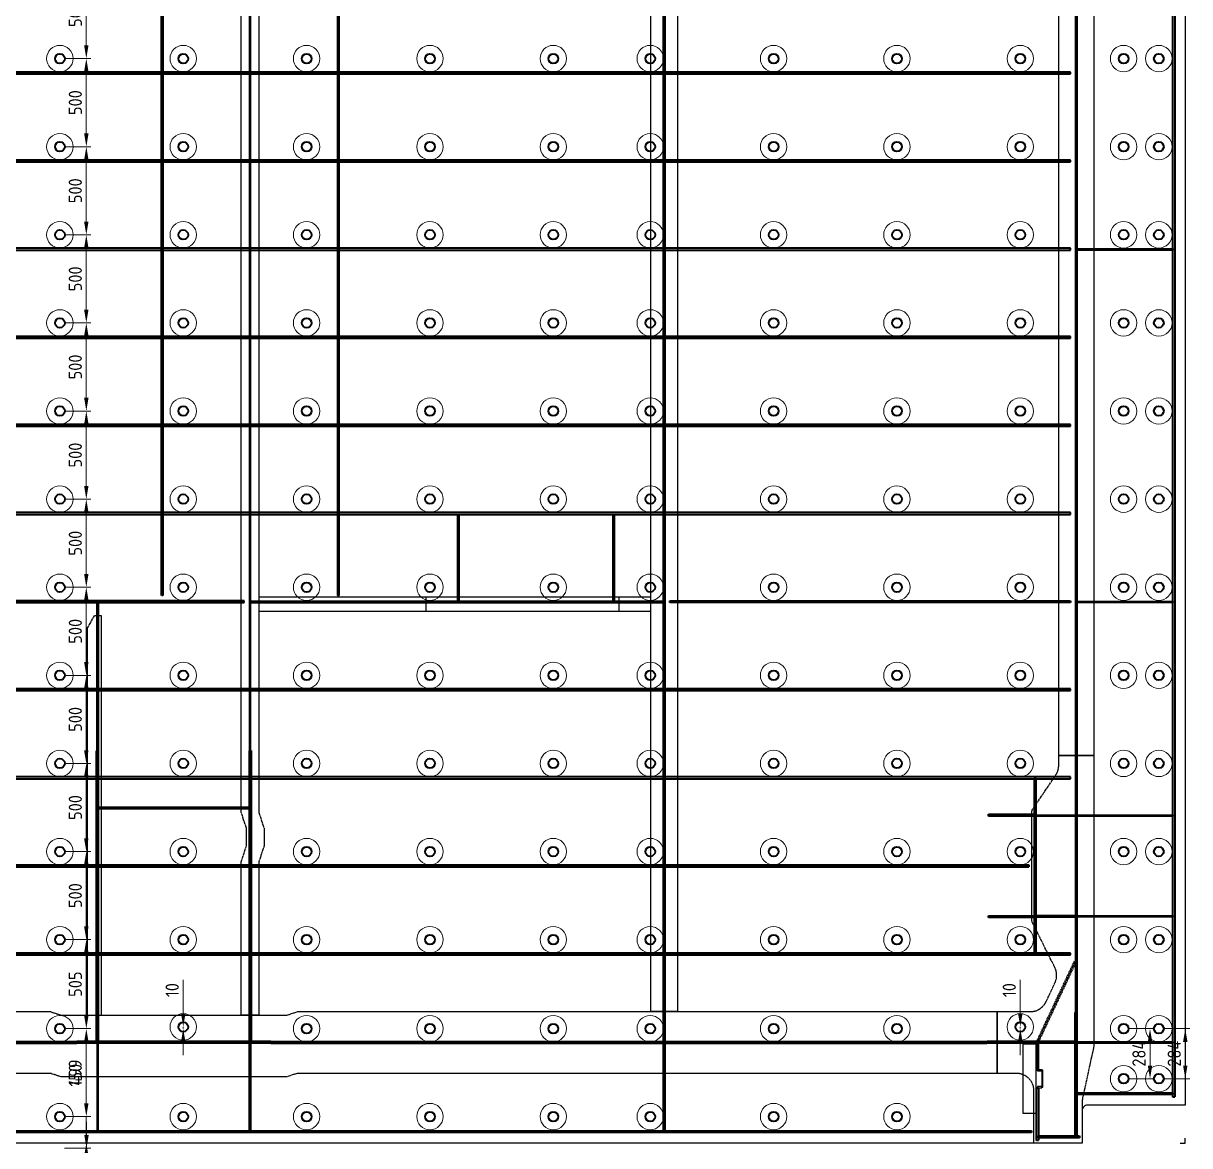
# Model space of a CAD drawing. Header units: millimetres. Extents: x -15442 to 12227, y -1071 to 35649.
# Drawn here: x -9116 to -2497, y 10159 to 16528 of the extents above; entities that cross this region are included whole.
import ezdxf

# ---------------------------------------------------------------- set-up
doc = ezdxf.new("R2010")
doc.units = ezdxf.units.MM
for name, pattern in [('AM_ISO02W050', [7.5, 6, -1.5]), ('AM_ISO08W050', [18, 12, -1.5, 3, -1.5]), ('AM_ISO09W050', [22.5, 12, -1.5, 3, -1.5, 3, -1.5])]:
    doc.linetypes.add(name, pattern=pattern)
for name, color, linetype, lineweight in [('Mechanical-AM_0', 7, 'Continuous', 40), ('Mechanical-AM_11', 3, 'AM_ISO09W050', 25), ('Mechanical-AM_3', 6, 'AM_ISO02W050', 35), ('Mechanical-AM_7', 4, 'AM_ISO08W050', 25), ('Mechanical-AM_9', 253, 'Continuous', 0)]:
    doc.layers.add(name, color=color, linetype=linetype, lineweight=lineweight)
doc.styles.get("Standard").update_dxf_attribs({"font": 'ISOCP.SHX'})
doc.dimstyles.new('AM_ISO', dxfattribs={"dimtxt": 3, "dimasz": 3, "dimexe": 1, "dimexo": 1, "dimgap": 1, "dimtad": 1, "dimdec": 0, "dimdsep": 46, "dimtxsty": 'Standard', "dimcen": 0, "dimclrd": 256, "dimclre": 256, "dimclrt": 2, "dimadec": 0, "dimazin": 2, "dimtp": 0.1, "dimtm": 0.1, "dimtfac": 0.71, "dimtdec": 0, "dimtmove": 0, "dimatfit": 3, "dimfxl": 1, "dimtzin": 0, "dimlwd": -1, "dimlwe": -1, "dimarcsym": 1})

# ---------------------------------------------------------------- blocks, each defined once
blk = doc.blocks.new('cover in closed box DN90xSCH40')
for points in [[(30, 51), (5, 51), (5, 45), (30, 45)], [(36, -48), (36, 48), (30, 48), (30, -48)], [(30, -45), (5, -45), (5, -51), (30, -51)]]:
    blk.add_lwpolyline(points, close=True)
for points in [[(5, 51), (2, 51), (5, 48)], [(30, 48), (30, 51), (33, 48)], [(5, -51), (5, -48), (2, -51)], [(30, -48), (30, -51), (33, -48)]]:
    blk.add_solid(points)
blk = doc.blocks.new('*D2083')
at = {"layer": 'Defpoints', "color": 0, "transparency": 16777216}
for p in [(-8908.2, 10324.2), (-8758.2, 10324.2), (-8908.2, 10174.2)]:
    blk.add_point(p, dxfattribs=at)
at = {"layer": 'Mechanical-AM_9', "transparency": 16777216}
for p, q in [((-8758.2, 10399.2), (-8758.2, 10644.3)), ((-8883.2, 10324.2), (-8733.2, 10324.2)), ((-8758.2, 10174.2), (-8758.2, 10324.2)), ((-8883.2, 10174.2), (-8733.2, 10174.2)), ((-8758.2, 10099.2), (-8758.2, 10024.2))]:
    blk.add_line(p, q, dxfattribs=at)
for points in [[(-8770.7, 10399.2), (-8745.7, 10399.2), (-8758.2, 10324.2)], [(-8770.7, 10099.2), (-8745.7, 10099.2), (-8758.2, 10174.2)]]:
    blk.add_solid(points, dxfattribs=at)
at = {"layer": 'Mechanical-AM_9', "color": 2, "transparency": 16777216, "insert": (-8820.7, 10559.3), "char_height": 75, "attachment_point": 5, "rotation": 90}
blk.add_mtext('150', dxfattribs=at)
blk = doc.blocks.new('*D2084')
at = {"layer": 'Defpoints', "color": 0, "transparency": 16777216}
for p in [(-8908.2, 10823.3), (-8758.2, 10823.3), (-8908.2, 10324.2)]:
    blk.add_point(p, dxfattribs=at)
at = {"layer": 'Mechanical-AM_9', "transparency": 16777216}
for p, q in [((-8883.2, 10823.3), (-8733.2, 10823.3)), ((-8758.2, 10399.2), (-8758.2, 10748.3)), ((-8883.2, 10324.2), (-8733.2, 10324.2))]:
    blk.add_line(p, q, dxfattribs=at)
for points in [[(-8770.7, 10748.3), (-8745.7, 10748.3), (-8758.2, 10823.3)], [(-8770.7, 10399.2), (-8745.7, 10399.2), (-8758.2, 10324.2)]]:
    blk.add_solid(points, dxfattribs=at)
at = {"layer": 'Mechanical-AM_9', "color": 2, "transparency": 16777216, "insert": (-8820.7, 10573.8), "char_height": 75, "attachment_point": 5, "rotation": 90}
blk.add_mtext('499', dxfattribs=at)
blk = doc.blocks.new('*D2085')
at = {"layer": 'Defpoints', "color": 0, "transparency": 16777216}
for p in [(-8908.2, 11328.3), (-8758.2, 11328.3), (-8908.2, 10823.3)]:
    blk.add_point(p, dxfattribs=at)
at = {"layer": 'Mechanical-AM_9', "transparency": 16777216}
for p, q in [((-8883.2, 11328.3), (-8733.2, 11328.3)), ((-8758.2, 10898.3), (-8758.2, 11253.3)), ((-8883.2, 10823.3), (-8733.2, 10823.3))]:
    blk.add_line(p, q, dxfattribs=at)
for points in [[(-8770.7, 11253.3), (-8745.7, 11253.3), (-8758.2, 11328.3)], [(-8770.7, 10898.3), (-8745.7, 10898.3), (-8758.2, 10823.3)]]:
    blk.add_solid(points, dxfattribs=at)
at = {"layer": 'Mechanical-AM_9', "color": 2, "transparency": 16777216, "insert": (-8820.7, 11075.8), "char_height": 75, "attachment_point": 5, "rotation": 90}
blk.add_mtext('505', dxfattribs=at)
blk = doc.blocks.new('*D2086')
at = {"layer": 'Defpoints', "color": 0, "transparency": 16777216}
for p in [(-8908.2, 11828.3), (-8758.2, 11828.3), (-8908.2, 11328.3)]:
    blk.add_point(p, dxfattribs=at)
at = {"layer": 'Mechanical-AM_9', "transparency": 16777216}
for p, q in [((-8883.2, 11828.3), (-8733.2, 11828.3)), ((-8758.2, 11403.3), (-8758.2, 11753.3)), ((-8883.2, 11328.3), (-8733.2, 11328.3))]:
    blk.add_line(p, q, dxfattribs=at)
for points in [[(-8770.7, 11753.3), (-8745.7, 11753.3), (-8758.2, 11828.3)], [(-8770.7, 11403.3), (-8745.7, 11403.3), (-8758.2, 11328.3)]]:
    blk.add_solid(points, dxfattribs=at)
at = {"layer": 'Mechanical-AM_9', "color": 2, "transparency": 16777216, "insert": (-8820.7, 11578.3), "char_height": 75, "attachment_point": 5, "rotation": 90}
blk.add_mtext('500', dxfattribs=at)
blk = doc.blocks.new('*D2087')
at = {"layer": 'Defpoints', "color": 0, "transparency": 16777216}
for p in [(-8908.2, 12328.3), (-8758.2, 12328.3), (-8908.2, 11828.3)]:
    blk.add_point(p, dxfattribs=at)
at = {"layer": 'Mechanical-AM_9', "transparency": 16777216}
for p, q in [((-8883.2, 12328.3), (-8733.2, 12328.3)), ((-8758.2, 11903.3), (-8758.2, 12253.3)), ((-8883.2, 11828.3), (-8733.2, 11828.3))]:
    blk.add_line(p, q, dxfattribs=at)
for points in [[(-8770.7, 12253.3), (-8745.7, 12253.3), (-8758.2, 12328.3)], [(-8770.7, 11903.3), (-8745.7, 11903.3), (-8758.2, 11828.3)]]:
    blk.add_solid(points, dxfattribs=at)
at = {"layer": 'Mechanical-AM_9', "color": 2, "transparency": 16777216, "insert": (-8820.7, 12078.3), "char_height": 75, "attachment_point": 5, "rotation": 90}
blk.add_mtext('500', dxfattribs=at)
blk = doc.blocks.new('*D2088')
at = {"layer": 'Defpoints', "color": 0, "transparency": 16777216}
for p in [(-8908.2, 12828.3), (-8758.2, 12828.3), (-8908.2, 12328.3)]:
    blk.add_point(p, dxfattribs=at)
at = {"layer": 'Mechanical-AM_9', "transparency": 16777216}
for p, q in [((-8883.2, 12828.3), (-8733.2, 12828.3)), ((-8758.2, 12403.3), (-8758.2, 12753.3)), ((-8883.2, 12328.3), (-8733.2, 12328.3))]:
    blk.add_line(p, q, dxfattribs=at)
for points in [[(-8770.7, 12753.3), (-8745.7, 12753.3), (-8758.2, 12828.3)], [(-8770.7, 12403.3), (-8745.7, 12403.3), (-8758.2, 12328.3)]]:
    blk.add_solid(points, dxfattribs=at)
at = {"layer": 'Mechanical-AM_9', "color": 2, "transparency": 16777216, "insert": (-8820.7, 12578.3), "char_height": 75, "attachment_point": 5, "rotation": 90}
blk.add_mtext('500', dxfattribs=at)
blk = doc.blocks.new('*D2089')
at = {"layer": 'Defpoints', "color": 0, "transparency": 16777216}
for p in [(-8908.2, 13328.3), (-8758.2, 13328.3), (-8908.2, 12828.3)]:
    blk.add_point(p, dxfattribs=at)
at = {"layer": 'Mechanical-AM_9', "transparency": 16777216}
for p, q in [((-8883.2, 13328.3), (-8733.2, 13328.3)), ((-8758.2, 12903.3), (-8758.2, 13253.3)), ((-8883.2, 12828.3), (-8733.2, 12828.3))]:
    blk.add_line(p, q, dxfattribs=at)
for points in [[(-8770.7, 13253.3), (-8745.7, 13253.3), (-8758.2, 13328.3)], [(-8770.7, 12903.3), (-8745.7, 12903.3), (-8758.2, 12828.3)]]:
    blk.add_solid(points, dxfattribs=at)
at = {"layer": 'Mechanical-AM_9', "color": 2, "transparency": 16777216, "insert": (-8820.7, 13078.3), "char_height": 75, "attachment_point": 5, "rotation": 90}
blk.add_mtext('500', dxfattribs=at)
blk = doc.blocks.new('*D2090')
at = {"layer": 'Defpoints', "color": 0, "transparency": 16777216}
for p in [(-8908.2, 13828.3), (-8758.2, 13828.3), (-8908.2, 13328.3)]:
    blk.add_point(p, dxfattribs=at)
at = {"layer": 'Mechanical-AM_9', "transparency": 16777216}
for p, q in [((-8883.2, 13828.3), (-8733.2, 13828.3)), ((-8758.2, 13403.3), (-8758.2, 13753.3)), ((-8883.2, 13328.3), (-8733.2, 13328.3))]:
    blk.add_line(p, q, dxfattribs=at)
for points in [[(-8770.7, 13753.3), (-8745.7, 13753.3), (-8758.2, 13828.3)], [(-8770.7, 13403.3), (-8745.7, 13403.3), (-8758.2, 13328.3)]]:
    blk.add_solid(points, dxfattribs=at)
at = {"layer": 'Mechanical-AM_9', "color": 2, "transparency": 16777216, "insert": (-8820.7, 13578.3), "char_height": 75, "attachment_point": 5, "rotation": 90}
blk.add_mtext('500', dxfattribs=at)
blk = doc.blocks.new('*D2091')
at = {"layer": 'Defpoints', "color": 0, "transparency": 16777216}
for p in [(-8908.2, 14328.3), (-8758.2, 14328.3), (-8908.2, 13828.3)]:
    blk.add_point(p, dxfattribs=at)
at = {"layer": 'Mechanical-AM_9', "transparency": 16777216}
for p, q in [((-8883.2, 14328.3), (-8733.2, 14328.3)), ((-8758.2, 13903.3), (-8758.2, 14253.3)), ((-8883.2, 13828.3), (-8733.2, 13828.3))]:
    blk.add_line(p, q, dxfattribs=at)
for points in [[(-8770.7, 14253.3), (-8745.7, 14253.3), (-8758.2, 14328.3)], [(-8770.7, 13903.3), (-8745.7, 13903.3), (-8758.2, 13828.3)]]:
    blk.add_solid(points, dxfattribs=at)
at = {"layer": 'Mechanical-AM_9', "color": 2, "transparency": 16777216, "insert": (-8820.7, 14078.3), "char_height": 75, "attachment_point": 5, "rotation": 90}
blk.add_mtext('500', dxfattribs=at)
blk = doc.blocks.new('*D2092')
at = {"layer": 'Defpoints', "color": 0, "transparency": 16777216}
for p in [(-8908.2, 14828.3), (-8758.2, 14828.3), (-8908.2, 14328.3)]:
    blk.add_point(p, dxfattribs=at)
at = {"layer": 'Mechanical-AM_9', "transparency": 16777216}
for p, q in [((-8883.2, 14828.3), (-8733.2, 14828.3)), ((-8758.2, 14403.3), (-8758.2, 14753.3)), ((-8883.2, 14328.3), (-8733.2, 14328.3))]:
    blk.add_line(p, q, dxfattribs=at)
for points in [[(-8770.7, 14753.3), (-8745.7, 14753.3), (-8758.2, 14828.3)], [(-8770.7, 14403.3), (-8745.7, 14403.3), (-8758.2, 14328.3)]]:
    blk.add_solid(points, dxfattribs=at)
at = {"layer": 'Mechanical-AM_9', "color": 2, "transparency": 16777216, "insert": (-8820.7, 14578.3), "char_height": 75, "attachment_point": 5, "rotation": 90}
blk.add_mtext('500', dxfattribs=at)
blk = doc.blocks.new('*D2093')
at = {"layer": 'Defpoints', "color": 0, "transparency": 16777216}
for p in [(-8908.2, 15328.3), (-8758.2, 15328.3), (-8908.2, 14828.3)]:
    blk.add_point(p, dxfattribs=at)
at = {"layer": 'Mechanical-AM_9', "transparency": 16777216}
for p, q in [((-8883.2, 15328.3), (-8733.2, 15328.3)), ((-8758.2, 14903.3), (-8758.2, 15253.3)), ((-8883.2, 14828.3), (-8733.2, 14828.3))]:
    blk.add_line(p, q, dxfattribs=at)
for points in [[(-8770.7, 15253.3), (-8745.7, 15253.3), (-8758.2, 15328.3)], [(-8770.7, 14903.3), (-8745.7, 14903.3), (-8758.2, 14828.3)]]:
    blk.add_solid(points, dxfattribs=at)
at = {"layer": 'Mechanical-AM_9', "color": 2, "transparency": 16777216, "insert": (-8820.7, 15078.3), "char_height": 75, "attachment_point": 5, "rotation": 90}
blk.add_mtext('500', dxfattribs=at)
blk = doc.blocks.new('*D2094')
at = {"layer": 'Defpoints', "color": 0, "transparency": 16777216}
for p in [(-8908.2, 15828.3), (-8758.2, 15828.3), (-8908.2, 15328.3)]:
    blk.add_point(p, dxfattribs=at)
at = {"layer": 'Mechanical-AM_9', "transparency": 16777216}
for p, q in [((-8883.2, 15828.3), (-8733.2, 15828.3)), ((-8758.2, 15403.3), (-8758.2, 15753.3)), ((-8883.2, 15328.3), (-8733.2, 15328.3))]:
    blk.add_line(p, q, dxfattribs=at)
for points in [[(-8770.7, 15753.3), (-8745.7, 15753.3), (-8758.2, 15828.3)], [(-8770.7, 15403.3), (-8745.7, 15403.3), (-8758.2, 15328.3)]]:
    blk.add_solid(points, dxfattribs=at)
at = {"layer": 'Mechanical-AM_9', "color": 2, "transparency": 16777216, "insert": (-8820.7, 15578.3), "char_height": 75, "attachment_point": 5, "rotation": 90}
blk.add_mtext('500', dxfattribs=at)
blk = doc.blocks.new('*D2095')
at = {"layer": 'Defpoints', "color": 0, "transparency": 16777216}
for p in [(-8908.2, 16328.3), (-8758.2, 16328.3), (-8908.2, 15828.3)]:
    blk.add_point(p, dxfattribs=at)
at = {"layer": 'Mechanical-AM_9', "transparency": 16777216}
for p, q in [((-8883.2, 16328.3), (-8733.2, 16328.3)), ((-8758.2, 15903.3), (-8758.2, 16253.3)), ((-8883.2, 15828.3), (-8733.2, 15828.3))]:
    blk.add_line(p, q, dxfattribs=at)
for points in [[(-8770.7, 16253.3), (-8745.7, 16253.3), (-8758.2, 16328.3)], [(-8770.7, 15903.3), (-8745.7, 15903.3), (-8758.2, 15828.3)]]:
    blk.add_solid(points, dxfattribs=at)
at = {"layer": 'Mechanical-AM_9', "color": 2, "transparency": 16777216, "insert": (-8820.7, 16078.3), "char_height": 75, "attachment_point": 5, "rotation": 90}
blk.add_mtext('500', dxfattribs=at)
blk = doc.blocks.new('*D2096')
at = {"layer": 'Defpoints', "color": 0, "transparency": 16777216}
for p in [(-8908.2, 16828.3), (-8758.2, 16828.3), (-8908.2, 16328.3)]:
    blk.add_point(p, dxfattribs=at)
at = {"layer": 'Mechanical-AM_9', "transparency": 16777216}
for p, q in [((-8883.2, 16828.3), (-8733.2, 16828.3)), ((-8758.2, 16403.3), (-8758.2, 16753.3)), ((-8883.2, 16328.3), (-8733.2, 16328.3))]:
    blk.add_line(p, q, dxfattribs=at)
for points in [[(-8770.7, 16753.3), (-8745.7, 16753.3), (-8758.2, 16828.3)], [(-8770.7, 16403.3), (-8745.7, 16403.3), (-8758.2, 16328.3)]]:
    blk.add_solid(points, dxfattribs=at)
at = {"layer": 'Mechanical-AM_9', "color": 2, "transparency": 16777216, "insert": (-8820.7, 16578.3), "char_height": 75, "attachment_point": 5, "rotation": 90}
blk.add_mtext('500', dxfattribs=at)
blk = doc.blocks.new('*D2112')
at = {"layer": 'Defpoints', "color": 0, "transparency": 16777216}
for p in [(-2672.1, 10823.3), (-2672.1, 10539.2), (-2522.1, 10539.2)]:
    blk.add_point(p, dxfattribs=at)
at = {"layer": 'Mechanical-AM_9', "transparency": 16777216}
for p, q in [((-2647.1, 10823.3), (-2497.1, 10823.3)), ((-2522.1, 10748.3), (-2522.1, 10614.2)), ((-2647.1, 10539.2), (-2497.1, 10539.2))]:
    blk.add_line(p, q, dxfattribs=at)
for points in [[(-2534.6, 10748.3), (-2509.6, 10748.3), (-2522.1, 10823.3)], [(-2534.6, 10614.2), (-2509.6, 10614.2), (-2522.1, 10539.2)]]:
    blk.add_solid(points, dxfattribs=at)
at = {"layer": 'Mechanical-AM_9', "color": 2, "transparency": 16777216, "insert": (-2584.6, 10681.3), "char_height": 75, "attachment_point": 5, "rotation": 90}
blk.add_mtext('284', dxfattribs=at)
blk = doc.blocks.new('*D2114')
at = {"layer": 'Defpoints', "color": 0, "transparency": 16777216}
for p in [(-2872.1, 10823.3), (-2872.1, 10539.2), (-2722.1, 10539.2)]:
    blk.add_point(p, dxfattribs=at)
at = {"layer": 'Mechanical-AM_9', "transparency": 16777216}
for p, q in [((-2847.1, 10823.3), (-2697.1, 10823.3)), ((-2722.1, 10748.3), (-2722.1, 10614.2)), ((-2847.1, 10539.2), (-2697.1, 10539.2))]:
    blk.add_line(p, q, dxfattribs=at)
for points in [[(-2734.6, 10748.3), (-2709.6, 10748.3), (-2722.1, 10823.3)], [(-2734.6, 10614.2), (-2709.6, 10614.2), (-2722.1, 10539.2)]]:
    blk.add_solid(points, dxfattribs=at)
at = {"layer": 'Mechanical-AM_9', "color": 2, "transparency": 16777216, "insert": (-2784.6, 10681.3), "char_height": 75, "attachment_point": 5, "rotation": 90}
blk.add_mtext('284', dxfattribs=at)
blk = doc.blocks.new('*D2120')
at = {"layer": 'Defpoints', "color": 0, "transparency": 16777216}
for p in [(-8208.2, 10833.3), (-8208.2, 10833.3), (-8208.2, 10823.3)]:
    blk.add_point(p, dxfattribs=at)
at = {"layer": 'Mechanical-AM_9', "transparency": 16777216}
for p, q in [((-8208.2, 10908.3), (-8208.2, 11100.9)), ((-8208.2, 10823.3), (-8208.2, 10833.3)), ((-8208.2, 10748.3), (-8208.2, 10673.3))]:
    blk.add_line(p, q, dxfattribs=at)
for points in [[(-8220.7, 10908.3), (-8195.7, 10908.3), (-8208.2, 10833.3)], [(-8220.7, 10748.3), (-8195.7, 10748.3), (-8208.2, 10823.3)]]:
    blk.add_solid(points, dxfattribs=at)
at = {"layer": 'Mechanical-AM_9', "color": 2, "transparency": 16777216, "insert": (-8270.7, 11042.1), "char_height": 75, "attachment_point": 5, "rotation": 90}
blk.add_mtext('10', dxfattribs=at)
blk = doc.blocks.new('*D2121')
at = {"layer": 'Defpoints', "color": 0, "transparency": 16777216}
for p in [(-3458.2, 10833.3), (-3458.2, 10833.3), (-3458.2, 10823.3)]:
    blk.add_point(p, dxfattribs=at)
at = {"layer": 'Mechanical-AM_9', "transparency": 16777216}
for p, q in [((-3458.2, 10908.3), (-3458.2, 11100.9)), ((-3458.2, 10823.3), (-3458.2, 10833.3)), ((-3458.2, 10748.3), (-3458.2, 10673.3))]:
    blk.add_line(p, q, dxfattribs=at)
for points in [[(-3470.7, 10908.3), (-3445.7, 10908.3), (-3458.2, 10833.3)], [(-3470.7, 10748.3), (-3445.7, 10748.3), (-3458.2, 10823.3)]]:
    blk.add_solid(points, dxfattribs=at)
at = {"layer": 'Mechanical-AM_9', "color": 2, "transparency": 16777216, "insert": (-3520.7, 11042.1), "char_height": 75, "attachment_point": 5, "rotation": 90}
blk.add_mtext('10', dxfattribs=at)
blk = doc.blocks.new('*D2146')
at = {"layer": 'Defpoints', "color": 0, "transparency": 16777216}
for p in [(-8907.1, 10144.2), (-8907.1, 9994.2), (-8757.1, 9994.2)]:
    blk.add_point(p, dxfattribs=at)
at = {"layer": 'Mechanical-AM_9', "transparency": 16777216}
for p, q in [((-8757.1, 10219.2), (-8757.1, 10294.2)), ((-8882.1, 10144.2), (-8732.1, 10144.2)), ((-8757.1, 10144.2), (-8757.1, 9994.2)), ((-8882.1, 9994.2), (-8732.1, 9994.2)), ((-8757.1, 9919.2), (-8757.1, 9674.2))]:
    blk.add_line(p, q, dxfattribs=at)
for points in [[(-8769.6, 10219.2), (-8744.6, 10219.2), (-8757.1, 10144.2)], [(-8769.6, 9919.2), (-8744.6, 9919.2), (-8757.1, 9994.2)]]:
    blk.add_solid(points, dxfattribs=at)
at = {"layer": 'Mechanical-AM_9', "color": 2, "transparency": 16777216, "insert": (-8819.6, 9759.2), "char_height": 75, "attachment_point": 5, "rotation": 90}
blk.add_mtext('150', dxfattribs=at)
blk = doc.blocks.new('PNL_01_2_2_L.H_4', base_point=(-15292.1, 10174.2))
for centre in [(-8908.2, 16328.3), (-8208.2, 16328.3), (-7508.2, 16328.3), (-6808.2, 16328.3), (-6108.2, 16328.3), (-5558.2, 16328.3), (-4858.2, 16328.3), (-4158.2, 16328.3), (-3458.2, 16328.3), (-2872.1, 16328.3), (-2672.1, 16328.3), (-8908.2, 15828.3), (-8208.2, 15828.3), (-7508.2, 15828.3), (-6808.2, 15828.3), (-6108.2, 15828.3), (-5558.2, 15828.3), (-4858.2, 15828.3), (-4158.2, 15828.3), (-3458.2, 15828.3), (-2872.1, 15828.3), (-2672.1, 15828.3), (-8908.2, 15328.3), (-8208.2, 15328.3), (-7508.2, 15328.3), (-6808.2, 15328.3), (-6108.2, 15328.3), (-5558.2, 15328.3), (-4858.2, 15328.3), (-4158.2, 15328.3), (-3458.2, 15328.3), (-2872.1, 15328.3), (-2672.1, 15328.3), (-8908.2, 14828.3), (-8208.2, 14828.3), (-7508.2, 14828.3), (-6808.2, 14828.3), (-6108.2, 14828.3), (-5558.2, 14828.3), (-4858.2, 14828.3), (-4158.2, 14828.3), (-3458.2, 14828.3), (-2872.1, 14828.3), (-2672.1, 14828.3), (-8908.2, 14328.3), (-8208.2, 14328.3), (-7508.2, 14328.3), (-6808.2, 14328.3), (-6108.2, 14328.3), (-5558.2, 14328.3), (-4858.2, 14328.3), (-4158.2, 14328.3), (-3458.2, 14328.3), (-2872.1, 14328.3), (-2672.1, 14328.3), (-8908.2, 13828.3), (-8208.2, 13828.3), (-7508.2, 13828.3), (-6808.2, 13828.3), (-6108.2, 13828.3), (-5558.2, 13828.3), (-4858.2, 13828.3), (-4158.2, 13828.3), (-3458.2, 13828.3), (-2872.1, 13828.3), (-2672.1, 13828.3), (-8908.2, 13328.3), (-8208.2, 13328.3), (-7508.2, 13328.3), (-6808.2, 13328.3), (-6108.2, 13328.3), (-5558.2, 13328.3), (-4858.2, 13328.3), (-4158.2, 13328.3), (-3458.2, 13328.3), (-2872.1, 13328.3), (-2672.1, 13328.3), (-8908.2, 12828.3), (-8208.2, 12828.3), (-7508.2, 12828.3), (-6808.2, 12828.3), (-6108.2, 12828.3), (-5558.2, 12828.3), (-4858.2, 12828.3), (-4158.2, 12828.3), (-3458.2, 12828.3), (-2872.1, 12828.3), (-2672.1, 12828.3), (-8908.2, 12328.3), (-8208.2, 12328.3), (-7508.2, 12328.3), (-6808.2, 12328.3), (-6108.2, 12328.3), (-5558.2, 12328.3), (-4858.2, 12328.3), (-4158.2, 12328.3), (-3458.2, 12328.3), (-2872.1, 12328.3), (-2672.1, 12328.3), (-8908.2, 11828.3), (-8208.2, 11828.3), (-7508.2, 11828.3), (-6808.2, 11828.3), (-6108.2, 11828.3), (-5558.2, 11828.3), (-4858.2, 11828.3), (-4158.2, 11828.3), (-3458.2, 11828.3), (-2872.1, 11828.3), (-2672.1, 11828.3), (-8908.2, 11328.3), (-8208.2, 11328.3), (-7508.2, 11328.3), (-6808.2, 11328.3), (-6108.2, 11328.3), (-5558.2, 11328.3), (-4858.2, 11328.3), (-4158.2, 11328.3), (-3458.2, 11328.3), (-2872.1, 11328.3), (-2672.1, 11328.3), (-8208.2, 10833.3), (-3458.2, 10833.3), (-8908.2, 10823.3), (-7508.2, 10823.3), (-6808.2, 10823.3), (-6108.2, 10823.3), (-5558.2, 10823.3), (-4858.2, 10823.3), (-4158.2, 10823.3), (-8908.2, 10324.2), (-8208.2, 10324.2), (-7508.2, 10324.2), (-6808.2, 10324.2), (-6108.2, 10324.2), (-5558.2, 10324.2), (-4858.2, 10324.2), (-4158.2, 10324.2)]:
    blk.add_circle(centre, 27.5)
at = {"color": 4}
for centre in [(-2872.1, 10823.3), (-2672.1, 10823.3), (-2872.1, 10539.2), (-2672.1, 10539.2)]:
    blk.add_circle(centre, 27.5, dxfattribs=at)
at = {"layer": 'Mechanical-AM_9'}
for centre in [(-8908.2, 16328.3), (-8208.2, 16328.3), (-7508.2, 16328.3), (-6808.2, 16328.3), (-6108.2, 16328.3), (-5558.2, 16328.3), (-4858.2, 16328.3), (-4158.2, 16328.3), (-3458.2, 16328.3), (-2872.1, 16328.3), (-2672.1, 16328.3), (-8908.2, 15828.3), (-8208.2, 15828.3), (-7508.2, 15828.3), (-6808.2, 15828.3), (-6108.2, 15828.3), (-5558.2, 15828.3), (-4858.2, 15828.3), (-4158.2, 15828.3), (-3458.2, 15828.3), (-2872.1, 15828.3), (-2672.1, 15828.3), (-8908.2, 15328.3), (-8208.2, 15328.3), (-7508.2, 15328.3), (-6808.2, 15328.3), (-6108.2, 15328.3), (-5558.2, 15328.3), (-4858.2, 15328.3), (-4158.2, 15328.3), (-3458.2, 15328.3), (-2872.1, 15328.3), (-2672.1, 15328.3), (-8908.2, 14828.3), (-8208.2, 14828.3), (-7508.2, 14828.3), (-6808.2, 14828.3), (-6108.2, 14828.3), (-5558.2, 14828.3), (-4858.2, 14828.3), (-4158.2, 14828.3), (-3458.2, 14828.3), (-2872.1, 14828.3), (-2672.1, 14828.3), (-8908.2, 14328.3), (-8208.2, 14328.3), (-7508.2, 14328.3), (-6808.2, 14328.3), (-6108.2, 14328.3), (-5558.2, 14328.3), (-4858.2, 14328.3), (-4158.2, 14328.3), (-3458.2, 14328.3), (-2872.1, 14328.3), (-2672.1, 14328.3), (-8908.2, 13828.3), (-8208.2, 13828.3), (-7508.2, 13828.3), (-6808.2, 13828.3), (-6108.2, 13828.3), (-5558.2, 13828.3), (-4858.2, 13828.3), (-4158.2, 13828.3), (-3458.2, 13828.3), (-2872.1, 13828.3), (-2672.1, 13828.3), (-8908.2, 13328.3), (-8208.2, 13328.3), (-7508.2, 13328.3), (-6808.2, 13328.3), (-6108.2, 13328.3), (-5558.2, 13328.3), (-4858.2, 13328.3), (-4158.2, 13328.3), (-3458.2, 13328.3), (-2872.1, 13328.3), (-2672.1, 13328.3), (-8908.2, 12828.3), (-8208.2, 12828.3), (-7508.2, 12828.3), (-6808.2, 12828.3), (-6108.2, 12828.3), (-5558.2, 12828.3), (-4858.2, 12828.3), (-4158.2, 12828.3), (-3458.2, 12828.3), (-2872.1, 12828.3), (-2672.1, 12828.3), (-8908.2, 12328.3), (-8208.2, 12328.3), (-7508.2, 12328.3), (-6808.2, 12328.3), (-6108.2, 12328.3), (-5558.2, 12328.3), (-4858.2, 12328.3), (-4158.2, 12328.3), (-3458.2, 12328.3), (-2872.1, 12328.3), (-2672.1, 12328.3), (-8908.2, 11828.3), (-8208.2, 11828.3), (-7508.2, 11828.3), (-6808.2, 11828.3), (-6108.2, 11828.3), (-5558.2, 11828.3), (-4858.2, 11828.3), (-4158.2, 11828.3), (-3458.2, 11828.3), (-2872.1, 11828.3), (-2672.1, 11828.3), (-8908.2, 11328.3), (-8208.2, 11328.3), (-7508.2, 11328.3), (-6808.2, 11328.3), (-6108.2, 11328.3), (-5558.2, 11328.3), (-4858.2, 11328.3), (-4158.2, 11328.3), (-3458.2, 11328.3), (-2872.1, 11328.3), (-2672.1, 11328.3), (-8908.2, 10823.3), (-8208.2, 10833.3), (-7508.2, 10823.3), (-6808.2, 10823.3), (-6108.2, 10823.3), (-5558.2, 10823.3), (-4858.2, 10823.3), (-4158.2, 10823.3), (-3458.2, 10833.3), (-2872.1, 10823.3), (-2672.1, 10823.3), (-2872.1, 10539.2), (-2672.1, 10539.2), (-8908.2, 10324.2), (-8208.2, 10324.2), (-7508.2, 10324.2), (-6808.2, 10324.2), (-6108.2, 10324.2), (-5558.2, 10324.2), (-4858.2, 10324.2), (-4158.2, 10324.2)]:
    blk.add_circle(centre, 75, dxfattribs=at)
for p1, p2, distance, picture, middle in [((-8908.2, 16328.3), (-8908.2, 16828.3), -150, '*D2096', (-8820.7, 16578.3)), ((-8908.2, 15828.3), (-8908.2, 16328.3), -150, '*D2095', (-8820.7, 16078.3)), ((-8908.2, 15328.3), (-8908.2, 15828.3), -150, '*D2094', (-8820.7, 15578.3)), ((-8908.2, 14828.3), (-8908.2, 15328.3), -150, '*D2093', (-8820.7, 15078.3)), ((-8908.2, 14328.3), (-8908.2, 14828.3), -150, '*D2092', (-8820.7, 14578.3)), ((-8908.2, 13828.3), (-8908.2, 14328.3), -150, '*D2091', (-8820.7, 14078.3)), ((-8908.2, 13328.3), (-8908.2, 13828.3), -150, '*D2090', (-8820.7, 13578.3)), ((-8908.2, 12828.3), (-8908.2, 13328.3), -150, '*D2089', (-8820.7, 13078.3)), ((-8908.2, 12328.3), (-8908.2, 12828.3), -150, '*D2088', (-8820.7, 12578.3)), ((-8908.2, 11828.3), (-8908.2, 12328.3), -150, '*D2087', (-8820.7, 12078.3)), ((-8908.2, 11328.3), (-8908.2, 11828.3), -150, '*D2086', (-8820.7, 11578.3)), ((-8908.2, 10823.3), (-8908.2, 11328.3), -150, '*D2085', (-8820.7, 11075.8)), ((-8208.2, 10823.3), (-8208.2, 10833.3), 0, '*D2120', (-8270.7, 11042.1)), ((-3458.2, 10823.3), (-3458.2, 10833.3), 0, '*D2121', (-3520.7, 11042.1)), ((-8908.2, 10324.2), (-8908.2, 10823.3), -150, '*D2084', (-8820.7, 10573.8)), ((-2872.1, 10823.3), (-2872.1, 10539.2), 150, '*D2114', (-2784.6, 10681.3)), ((-2672.1, 10823.3), (-2672.1, 10539.2), 150, '*D2112', (-2584.6, 10681.3)), ((-8908.2, 10174.2), (-8908.2, 10324.2), -150, '*D2083', (-8820.7, 10559.3))]:
    dim = blk.add_aligned_dim(p1=p1, p2=p2, distance=distance, dimstyle='AM_ISO', override={"dimscale": 25}, dxfattribs=at)
    dim.commit()
    dim.dimension.update_dxf_attribs({"geometry": picture, "text_midpoint": middle})
blk = doc.blocks.new('PNL_01_2_3_L.H_4', base_point=(-15292.1, -1070.8))
at = {"layer": 'Mechanical-AM_9'}
dim = blk.add_aligned_dim(p1=(-8907.1, 10144.2), p2=(-8907.1, 9994.2), distance=150, dimstyle='AM_ISO', override={"dimscale": 25}, dxfattribs=at)
dim.commit()
dim.dimension.update_dxf_attribs({"geometry": '*D2146', "text_midpoint": (-8819.6, 9759.2)})

msp = doc.modelspace()

# ---------------------------------------------------------------- linework, layer by layer
msp.add_lwpolyline([(-14757.1, 24404.2), (-3107.1, 24404.2), (-3107.1, 23959.2, 0.414214), (-3077.1, 23929.2), (-2522.1, 23929.2), (-2522.1, 10389.2), (-3077.1, 10389.2, 0.414214), (-3107.1, 10359.2), (-3107.1, 10174.2), (-14757.1, 10174.2), (-14757.1, 10359.2, 0.414214), (-14787.1, 10389.2), (-15292.1, 10389.2), (-15292.1, 23929.2), (-14787.1, 23929.2, 0.414214), (-14757.1, 23959.2)], format="xyb", close=True)
msp.add_lwpolyline([(-3441.6, 10736.7), (-3370.6, 10736.7), (-3370.6, 10341.7), (-3441.6, 10341.7)], close=True)
at = {"layer": 'Mechanical-AM_0', "linetype": 'AM_ISO02W050'}
for points in [[(-5482.1, 23830.7), (-5476.1, 23830.7), (-5476.1, 10747.7), (-5482.1, 10747.7)], [(-3143.1, 23664.2), (-3137.1, 23664.2), (-3137.1, 10914.2), (-3143.1, 10914.2)], [(-7832.1, 12401.7), (-7826.1, 12401.7), (-7826.1, 23326.7), (-7832.1, 23326.7)], [(-3137.1, 15247.7), (-2592.1, 15247.7), (-2592.1, 15241.7), (-3137.1, 15241.7)], [(-6650.1, 13741.7), (-6644.1, 13741.7), (-6644.1, 13247.7), (-6650.1, 13247.7)], [(-5769.1, 13741.7), (-5763.1, 13741.7), (-5763.1, 13247.7), (-5769.1, 13247.7)], [(-8696.1, 13241.7), (-8690.1, 13241.7), (-8690.1, 12401.7), (-8696.1, 12401.7)], [(-7826.1, 13241.7), (-5482.1, 13241.7), (-5482.1, 13247.7), (-7826.1, 13247.7)], [(-3137.1, 13247.7), (-2592.1, 13247.7), (-2592.1, 13241.7), (-3137.1, 13241.7)], [(-8700.1, 12401.7), (-8690.1, 12401.7), (-8690.1, 10751.7), (-8700.1, 10751.7)], [(-7832.1, 12401.7), (-7822.1, 12401.7), (-7822.1, 10751.7), (-7832.1, 10751.7)], [(-3378.6, 11251.7), (-3368.6, 11251.7), (-3368.6, 12241.7), (-3378.6, 12241.7)], [(-8690.1, 12078.2), (-8690.1, 12072.2), (-7832.1, 12072.2), (-7832.1, 12078.2)], [(-3638.6, 12039.7), (-3378.6, 12039.7), (-3378.6, 12029.7), (-3638.6, 12029.7)], [(-3368.6, 12029.7), (-3368.6, 12035.7), (-3143.1, 12035.7), (-3143.1, 12029.7)], [(-3137.1, 12035.7), (-2592.1, 12035.7), (-2592.1, 12029.7), (-3137.1, 12029.7)], [(-3638.6, 11463.7), (-3378.6, 11463.7), (-3378.6, 11453.7), (-3638.6, 11453.7)], [(-3368.6, 11463.7), (-3368.6, 11457.7), (-3143.1, 11457.7), (-3143.1, 11463.7)], [(-3137.1, 11463.7), (-2592.1, 11463.7), (-2592.1, 11457.7), (-3137.1, 11457.7)], [(-3361, 10754.3), (-3148.5, 11206.9), (-3143.1, 11204.3), (-3355.6, 10751.7)], [(-3137.1, 10214.2), (-3147.1, 10214.2), (-3147.1, 10914.2), (-3137.1, 10914.2)], [(-14217.1, 10741.7), (-8811.1, 10741.7), (-8811.1, 10747.7), (-14217.1, 10747.7)], [(-8811.1, 10751.7), (-7711.1, 10751.7), (-7711.1, 10741.7), (-8811.1, 10741.7)], [(-8690.1, 10741.7), (-8696.1, 10741.7), (-8696.1, 10244.2), (-8690.1, 10244.2)], [(-7832.1, 10741.7), (-7826.1, 10741.7), (-7826.1, 10244.2), (-7832.1, 10244.2)], [(-7711.1, 10741.7), (-3647.1, 10741.7), (-3647.1, 10747.7), (-7711.1, 10747.7)], [(-5482.1, 10741.7), (-5476.1, 10741.7), (-5476.1, 10244.2), (-5482.1, 10244.2)], [(-3647.1, 10751.7), (-3147.1, 10751.7), (-3147.1, 10741.7), (-3647.1, 10741.7)], [(-3365.6, 10590.2), (-3355.6, 10590.2), (-3355.6, 10741.7), (-3365.6, 10741.7)], [(-3137.1, 10747.7), (-2592.1, 10747.7), (-2592.1, 10741.7), (-3137.1, 10741.7)], [(-3355.6, 10189.2), (-3365.6, 10189.2), (-3365.6, 10488.2), (-3355.6, 10488.2)], [(-3355.6, 10214.2), (-3122.1, 10214.2), (-3122.1, 10204.2), (-3355.6, 10204.2)]]:
    msp.add_lwpolyline(points, close=True, dxfattribs=at)
at = {"layer": 'Mechanical-AM_11', "color": 4}
for p, q in [((-6828.8, 13191.7), (-6828.8, 13271.7)), ((-5733.7, 13191.7), (-5733.7, 13271.7))]:
    msp.add_line(p, q, dxfattribs=at)
at = {"layer": 'Mechanical-AM_11', "color": 3}
for points in [[(-7879.1, 11770.8), (-7849.6, 11860.7), (-7849.6, 11960.7), (-7879.1, 12050.6), (-7879.1, 23713.7), (-7779.1, 23713.7), (-7779.1, 12050.6), (-7749.6, 11960.7), (-7749.6, 11860.7), (-7779.1, 11770.8), (-7779.1, 10899.2), (-7879.1, 10899.2)], [(-5404.1, 10919.7), (-5554.1, 10919.7), (-5554.1, 23658.7), (-5404.1, 23658.7)], [(-3040.1, 12374), (-3240.1, 12374), (-3240.1, 23303.7), (-3040.1, 23303.7)], [(-7779.1, 13191.7), (-5554.1, 13191.7), (-5554.1, 13271.7), (-7779.1, 13271.7)], [(-8752.6, 10899.2), (-8672.6, 10899.2), (-8672.6, 13133), (-8672.6, 13166.7), (-8712.8, 13166.7), (-8752.6, 13097.7)], [(-7561.1, 10569.7), (-7621.1, 10549.2), (-8901.1, 10549.2), (-8961.1, 10569.7), (-14274.6, 10569.7), (-14274.6, 10919.7), (-8961.1, 10919.7), (-8901.1, 10899.2), (-7621.1, 10899.2), (-7561.1, 10919.7), (-3589.6, 10919.7), (-3589.6, 10569.7)]]:
    msp.add_lwpolyline(points, close=True, dxfattribs=at)
msp.add_lwpolyline([(-3262.6, 11171), (-3393.6, 11433.7), (-3393.6, 12059.7), (-3257.2, 12261.9, 0.149477), (-3240.1, 12317.8), (-3240.1, 12374), (-3040.1, 12374), (-3040.1, 10726.7), (-3104.8, 10430.1, 0.053748), (-3107.1, 10408.8), (-3107.1, 10174.2), (-3380.6, 10174.2), (-3380.6, 10469.7, 0.414214), (-3480.6, 10569.7), (-3589.6, 10569.7), (-3589.6, 10919.7), (-3402.1, 10919.7, 0.29076), (-3311.6, 10977.2), (-3261.5, 11083.9, 0.229303)], format="xyb", close=True, dxfattribs=at)
at = {"layer": 'Mechanical-AM_3', "color": 30, "linetype": 'AM_ISO02W050'}
for points in [[(-2582.1, 10434.2), (-2592.1, 10434.2), (-2592.1, 23851.7), (-2582.1, 23851.7)], [(-3173.1, 16251.7), (-14691.1, 16251.7), (-14691.1, 16241.7), (-3173.1, 16241.7)], [(-3173.1, 15751.7), (-14691.1, 15751.7), (-14691.1, 15741.7), (-3173.1, 15741.7)], [(-3173.1, 15251.7), (-14691.1, 15251.7), (-14691.1, 15241.7), (-3173.1, 15241.7)], [(-3173.1, 14751.7), (-14691.1, 14751.7), (-14691.1, 14741.7), (-3173.1, 14741.7)], [(-3173.1, 14251.7), (-14691.1, 14251.7), (-14691.1, 14241.7), (-3173.1, 14241.7)], [(-3173.1, 13751.7), (-14691.1, 13751.7), (-14691.1, 13741.7), (-3173.1, 13741.7)], [(-7862.1, 13251.7), (-14691.1, 13251.7), (-14691.1, 13241.7), (-7862.1, 13241.7)], [(-5446.1, 13251.7), (-3173.1, 13251.7), (-3173.1, 13241.7), (-5446.1, 13241.7)], [(-3173.1, 12751.7), (-14691.1, 12751.7), (-14691.1, 12741.7), (-3173.1, 12741.7)], [(-3173.1, 12251.7), (-14691.1, 12251.7), (-14691.1, 12241.7), (-3173.1, 12241.7)], [(-3408.6, 11751.7), (-14455.6, 11751.7), (-14455.6, 11741.7), (-3408.6, 11741.7)], [(-3173.1, 11251.7), (-14691.1, 11251.7), (-14691.1, 11241.7), (-3173.1, 11241.7)], [(-14468.6, 10244.2), (-3395.6, 10244.2), (-3395.6, 10234.2), (-14468.6, 10234.2)]]:
    msp.add_lwpolyline(points, close=True, dxfattribs=at)
at = {"layer": 'Mechanical-AM_3', "color": 6, "linetype": 'AM_ISO02W050'}
for points in [[(-8332.1, 13281.7), (-8332.1, 21701.7), (-8324.1, 21701.7), (-8324.1, 13281.7)], [(-7324.1, 13281.7), (-7324.1, 21701.7), (-7332.1, 21701.7), (-7332.1, 13281.7)], [(-3137.1, 10459.2), (-2592.1, 10459.2), (-2592.1, 10449.2), (-3137.1, 10449.2)]]:
    msp.add_lwpolyline(points, close=True, dxfattribs=at)
at = {"layer": 'Mechanical-AM_7'}
msp.add_lwpolyline([(-2550.7, 10174.2), (-2522.1, 10174.2), (-2522.1, 10202.2)], dxfattribs=at)

# ---------------------------------------------------------------- block references
msp.add_blockref('cover in closed box DN90xSCH40', (-3365.6, 10539.2))
at = {"layer": 'Mechanical-AM_0'}
for name, p in [('PNL_01_2_2_L.H_4', (-15292.1, 10174.2)), ('PNL_01_2_3_L.H_4', (-15292.1, -1070.8))]:
    msp.add_blockref(name, p, dxfattribs=at)

doc.saveas('drawing.dxf')
